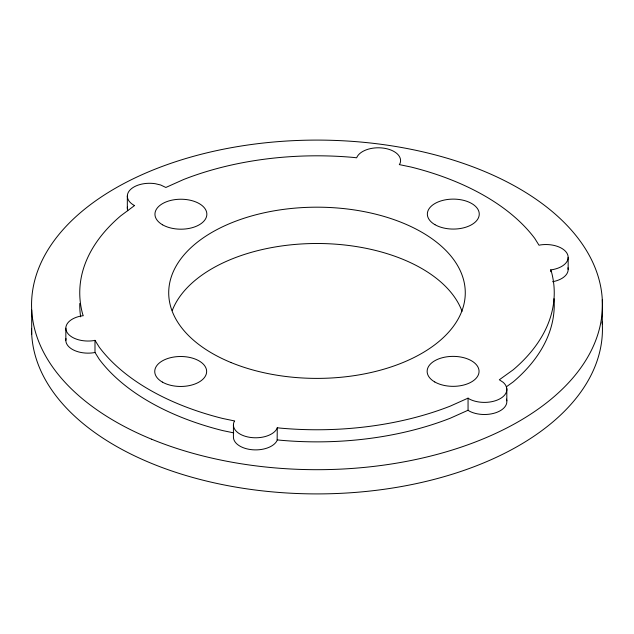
<?xml version="1.0" encoding="UTF-8"?>
<svg xmlns="http://www.w3.org/2000/svg" width="634" height="634" viewBox="0 0 634 634"><rect width="100%" height="100%" fill="white"/><g stroke="black" fill="none" stroke-linecap="round" stroke-linejoin="round"><path stroke-width="0.95" d="M550.74 269.846L551.326 271.36A237.251 136.976 0 0 1 513.223 369.781L499.33 379.774L503.158 382.326A22.428 12.949 0 0 1 499.101 399.238A22.428 12.949 0 0 1 469.532 399.127L468.058 398.144L450.354 406.077A237.251 136.976 0 0 1 279.887 428.077L277.272 427.736L277.145 428.275A22.245 12.838 0 0 1 249.907 437.349A22.245 12.838 0 0 1 234.176 421.626L234.651 420.96L222.78 418.495A237.251 136.976 0 0 1 99.261 347.186L94.989 340.331L93.84 340.601A22.245 12.838 0 0 1 66.602 331.519A22.245 12.838 0 0 1 82.333 315.795L83.26 315.724L82.674 314.21A237.251 136.976 0 0 1 120.777 215.798L134.574 205.527L133.845 205.202A22.245 12.838 0 0 1 130.311 189.701A22.245 12.838 0 0 1 155.33 183.717L160.695 185.001L165.854 187.466L183.646 179.493A237.251 136.976 0 0 1 354.113 157.494L356.633 157.818A22.245 12.838 0 0 1 383.19 148.094A22.245 12.838 0 0 1 400.046 163.421L399.301 164.594L411.22 167.075A237.251 136.976 0 0 1 534.739 238.384L539.011 245.239L540.16 244.97A22.245 12.838 0 0 1 567.398 254.052A22.245 12.838 0 0 1 551.667 269.775L550.74 269.846L550.74 271.709M277.272 427.736L277.145 440.376A22.245 12.838 0 0 1 252.76 449.783A22.245 12.838 0 0 1 233.423 437.056L233.423 424.946M506.273 386.883L513.223 381.882A237.251 136.976 0 0 0 554.005 298.685M506.455 399.119A22.428 12.949 0 0 1 495.511 412.813A22.428 12.949 0 0 1 469.532 411.236L468.058 410.253L450.354 418.178A237.251 136.976 0 0 1 279.887 440.178L277.272 439.845M233.74 432.879L222.78 430.605A237.251 136.976 0 0 1 99.261 359.296L94.989 352.433L93.84 352.71A22.245 12.838 0 0 1 66.031 338.627M602.3 299.716L602.3 323.934M568.159 257.372L568.159 269.482M506.82 388.69L506.82 400.799M468.058 398.144L468.058 410.253M127.331 196.12L127.331 208.229M94.989 340.331L94.989 352.433M65.841 328.198L65.841 340.307M31.7 310.066L31.7 334.284M172.29 310.43A148.285 85.606 0 0 1 317.777 243.496A148.285 85.606 0 0 1 462.043 311.31M602.181 322.056A285.443 164.8 0 0 1 322.476 493.878A285.443 164.8 0 0 1 31.565 328.372M567.969 267.802A22.245 12.838 0 0 1 552.594 281.726M80.653 316.834A237.251 136.976 0 0 1 79.765 303.464M127.759 210.734A22.245 12.838 0 0 1 127.521 206.549M231.101 362.569A148.285 85.606 0 0 0 464.619 300.841A148.285 85.606 0 0 0 255.272 214.95A148.285 85.606 0 0 0 231.101 362.569M151.653 439.227A285.443 164.8 0 0 0 601.175 320.4A285.443 164.8 0 0 0 198.173 155.053A285.443 164.8 0 0 0 151.653 439.227M162.55 224.801A25.946 14.978 0 0 0 205.963 218.088A25.946 14.978 0 0 0 174.184 199.742A25.946 14.978 0 0 0 162.55 224.801M162.344 382.072A25.946 14.978 0 0 0 205.757 375.36A25.946 14.978 0 0 0 173.978 357.013A25.946 14.978 0 0 0 162.344 382.072M434.75 381.953A25.946 14.978 0 0 0 478.163 375.241A25.946 14.978 0 0 0 446.384 356.887A25.946 14.978 0 0 0 434.75 381.953M434.956 224.682A25.946 14.978 0 0 0 478.369 217.969A25.946 14.978 0 0 0 446.59 199.623A25.946 14.978 0 0 0 434.956 224.682"/></g></svg>
